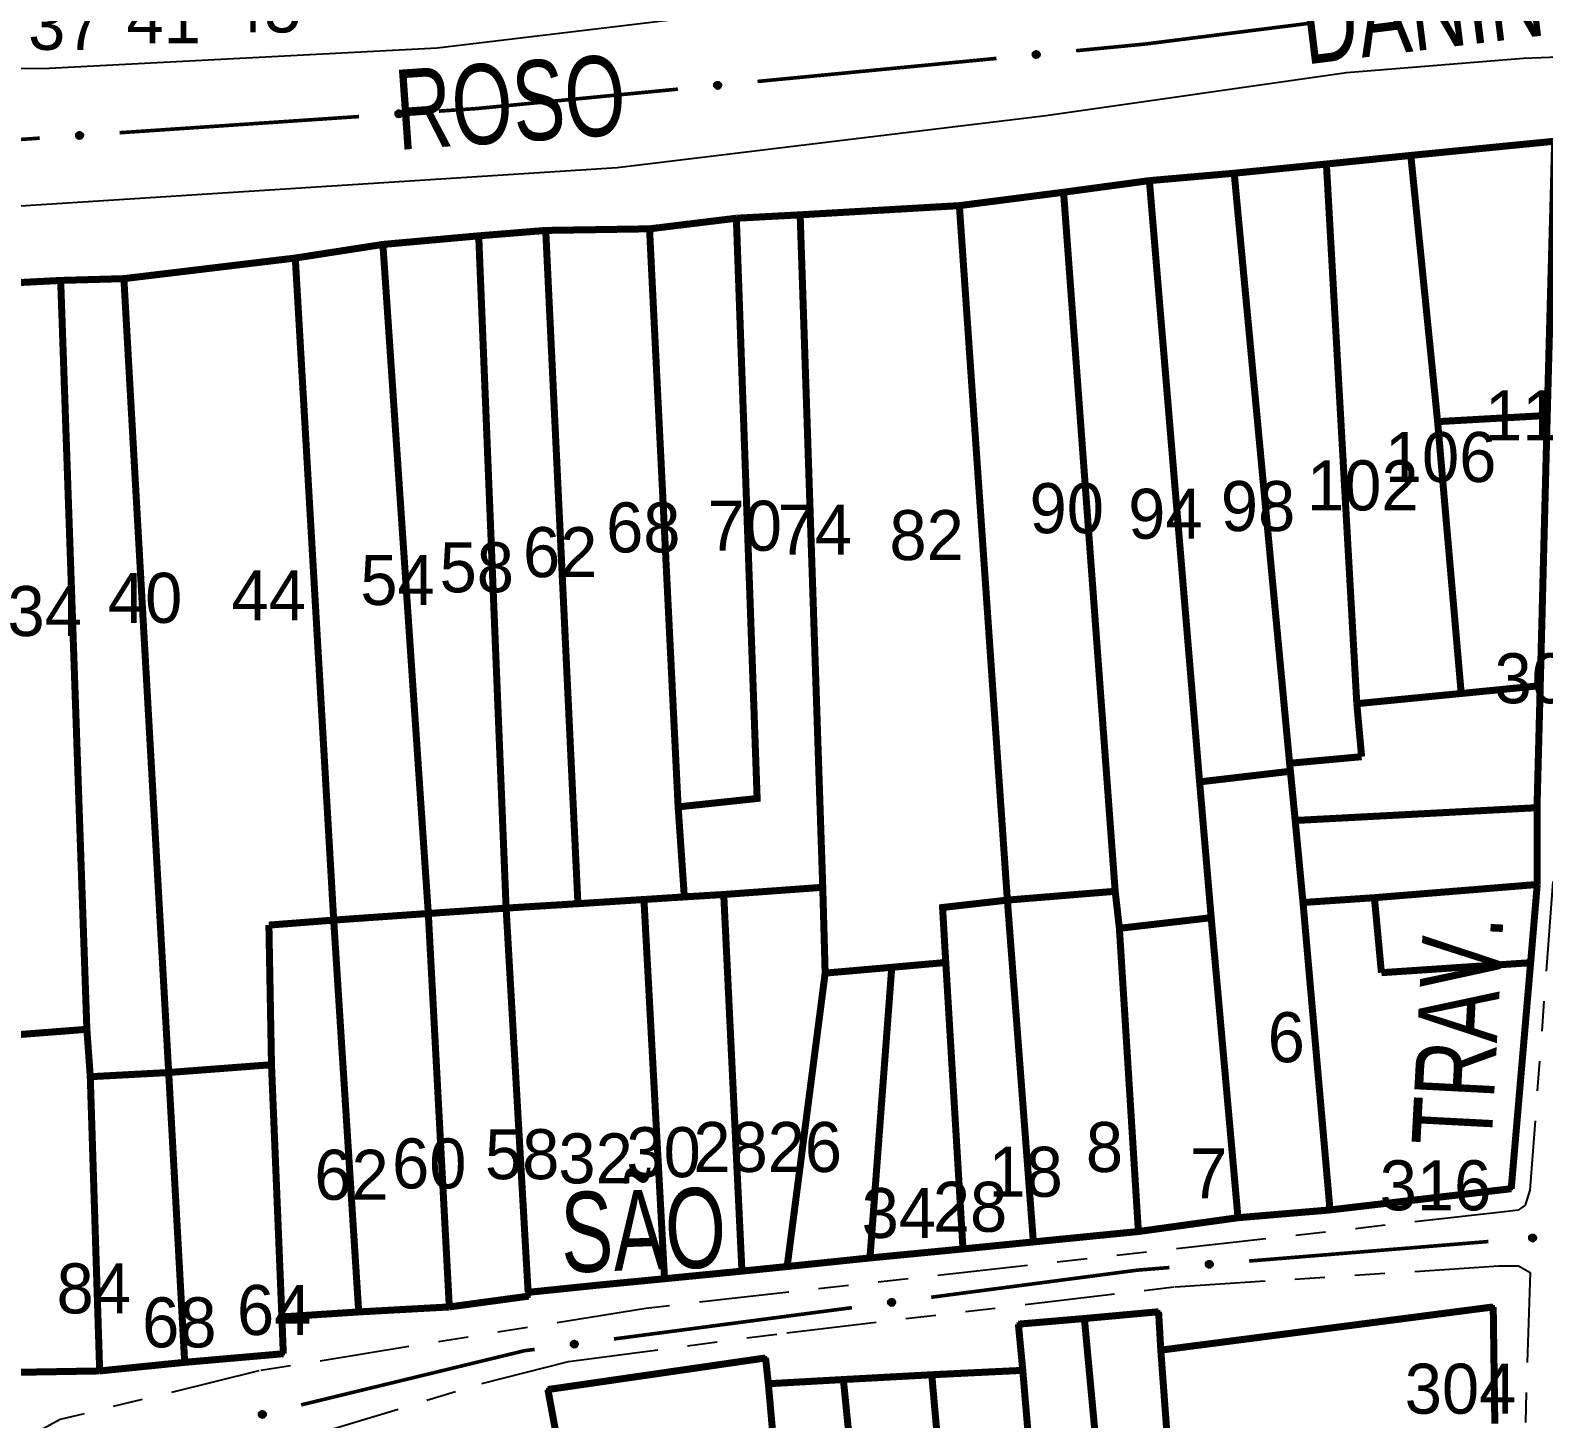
# Model space of a CAD drawing. Extents: x 202481 to 204056, y 4838981 to 4840330.
# Drawn here: x 203815.5 to 203891.1, y 4839517.2 to 4839586.7 of the extents above; entities that cross this region are included whole.
import ezdxf
from ezdxf.enums import TextEntityAlignment as Align

# ---------------------------------------------------------------- set-up
doc = ezdxf.new("R2010")
doc.units = 0
doc.header["$LTSCALE"] = 1.5
doc.header["$MEASUREMENT"] = 0
doc.linetypes.add('TRACO_25', pattern=[8, 3, -1, 1, -1, 1, -1])
for name, color, linetype in [('CD_MALHA_LOTES', 7, 'CONTINUOUS'), ('RU-QUADRA', 210, 'CONTINUOUS'), ('SV-EIXO-RUA-N-PAV', 6, 'CONTINUOUS'), ('SV-EIXO-RUA-PAV', 20, 'CONTINUOUS'), ('SV-RUA-NAO-PAV', 7, 'CONTINUOUS'), ('SV-RUA-PAVIM', 7, 'CONTINUOUS'), ('SV-TXT-RUA-N-PAV', 7, 'CONTINUOUS'), ('SV-TXT-RUA-PAV', 7, 'CONTINUOUS'), ('Th_NmrPort', 1, 'CONTINUOUS')]:
    doc.layers.add(name, color=color, linetype=linetype)
doc.styles.add('ARIAL', font='ARIAL.SHX')

msp = doc.modelspace()

# ---------------------------------------------------------------- linework, layer by layer
at = {"layer": 'CD_MALHA_LOTES', "linetype": 'Continuous', "const_width": 0.35, "flags": 128}
for points in [[(203884.5, 4839580.4), (203891.69, 4839581.11)], [(203891.69, 4839581.11), (203891.32, 4839567.4)], [(203880.28, 4839579.97), (203884.5, 4839580.4)], [(203885.84, 4839567.09), (203884.5, 4839580.4)], [(203871.43, 4839579.14), (203875.67, 4839579.51)], [(203875.67, 4839579.51), (203880.28, 4839579.97)], [(203878.44, 4839550.01), (203875.67, 4839579.51)], [(203881.8, 4839552.99), (203880.28, 4839579.97)], [(203867.14, 4839578.56), (203871.43, 4839579.14)], [(203873.94, 4839549.08), (203871.43, 4839579.14)], [(203861.93, 4839577.89), (203867.14, 4839578.56)], [(203869.72, 4839543.61), (203867.14, 4839578.56)], [(203846.44, 4839576.73), (203850.78, 4839577.26)], [(203847.87, 4839547.83), (203851.82, 4839548.25), (203850.78, 4839577.26)], [(203850.78, 4839577.26), (203853.97, 4839577.43)], [(203853.97, 4839577.43), (203861.93, 4839577.89)], [(203855.1, 4839543.81), (203853.97, 4839577.43)], [(203864.33, 4839543.17), (203861.93, 4839577.89)], [(203837.9, 4839576.38), (203841.25, 4839576.65)], [(203841.25, 4839576.65), (203846.44, 4839576.73)], [(203842.86, 4839542.99), (203841.25, 4839576.65)], [(203847.87, 4839547.83), (203846.44, 4839576.73)], [(203828.73, 4839575.27), (203833.11, 4839575.95)], [(203833.11, 4839575.95), (203837.9, 4839576.38)], [(203835.38, 4839542.5), (203833.11, 4839575.95)], [(203839.27, 4839542.77), (203837.9, 4839576.38)], [(203820.16, 4839574.24), (203828.73, 4839575.27)], [(203830.65, 4839542.17), (203828.73, 4839575.27)], [(203817, 4839574.15), (203820.16, 4839574.24)], [(203822.4, 4839534.55), (203820.16, 4839574.24)], [(203810.42, 4839573.81), (203817, 4839574.15)], [(203818.31, 4839536.71), (203817, 4839574.15)], [(203885.84, 4839567.09), (203891.32, 4839567.4)], [(203891.32, 4839567.4), (203890.97, 4839553.89)], [(203887.02, 4839553.5), (203885.84, 4839567.09)], [(203890.97, 4839553.89), (203887.02, 4839553.5)], [(203890.97, 4839553.89), (203890.81, 4839547.79)], [(203887.02, 4839553.5), (203881.8, 4839552.99)], [(203882.04, 4839550.34), (203881.8, 4839552.99)], [(203878.44, 4839550.01), (203882.04, 4839550.34)], [(203878.48, 4839549.61), (203878.44, 4839550.01)], [(203873.94, 4839549.08), (203878.48, 4839549.61)], [(203878.72, 4839547.15), (203878.48, 4839549.61)], [(203874.52, 4839542.29), (203873.94, 4839549.08)], [(203848.18, 4839543.33), (203847.87, 4839547.83)], [(203878.72, 4839547.15), (203890.81, 4839547.79)], [(203890.81, 4839547.79), (203890.82, 4839543.95)], [(203879.11, 4839543.05), (203878.72, 4839547.15)], [(203882.68, 4839543.29), (203890.82, 4839543.95)], [(203890.82, 4839543.95), (203890.49, 4839540.04)], [(203846.16, 4839543.2), (203842.86, 4839542.99)], [(203846.16, 4839543.2), (203848.18, 4839543.33)], [(203847.19, 4839524.24), (203846.16, 4839543.2)], [(203850.15, 4839543.45), (203848.18, 4839543.33)], [(203850.15, 4839543.45), (203855.1, 4839543.81)], [(203851.06, 4839524.62), (203850.15, 4839543.45)], [(203855.22, 4839539.52), (203855.1, 4839543.81)], [(203864.33, 4839543.17), (203869.72, 4839543.61)], [(203869.93, 4839541.76), (203869.72, 4839543.61)], [(203879.11, 4839543.05), (203882.68, 4839543.29)], [(203883.03, 4839539.54), (203882.68, 4839543.29)], [(203830.65, 4839542.17), (203835.38, 4839542.5)], [(203835.38, 4839542.5), (203839.27, 4839542.77)], [(203836.43, 4839522.83), (203835.38, 4839542.5)], [(203839.27, 4839542.77), (203842.86, 4839542.99)], [(203840.37, 4839523.56), (203839.27, 4839542.77)], [(203861.25, 4839540.05), (203861.09, 4839542.8), (203864.33, 4839543.17)], [(203865.63, 4839526.08), (203864.33, 4839543.17)], [(203880.46, 4839527.68), (203879.11, 4839543.05)], [(203827.41, 4839541.92), (203830.65, 4839542.17)], [(203827.54, 4839534.94), (203827.41, 4839541.92)], [(203831.9, 4839522.58), (203830.65, 4839542.17)], [(203869.93, 4839541.76), (203874.52, 4839542.29)], [(203870.88, 4839526.6), (203869.93, 4839541.76)], [(203875.86, 4839527.29), (203874.52, 4839542.29)], [(203853.32, 4839524.85), (203855.22, 4839539.52)], [(203858.55, 4839539.81), (203855.22, 4839539.52)], [(203857.46, 4839525.28), (203858.55, 4839539.81)], [(203858.55, 4839539.81), (203861.25, 4839540.05)], [(203862.11, 4839525.73), (203861.25, 4839540.05)], [(203890.49, 4839540.04), (203883.03, 4839539.54)], [(203890.49, 4839540.04), (203889.52, 4839528.74)], [(203813.8, 4839536.36), (203818.31, 4839536.71)], [(203818.48, 4839534.34), (203818.31, 4839536.71)], [(203822.4, 4839534.55), (203827.54, 4839534.94)], [(203828.06, 4839522.33), (203827.54, 4839534.94)], [(203818.48, 4839534.34), (203822.4, 4839534.55)], [(203818.95, 4839519.63), (203818.48, 4839534.34)], [(203823.2, 4839520.06), (203822.4, 4839534.55)], [(203889.52, 4839528.74), (203880.46, 4839527.68)], [(203875.86, 4839527.29), (203870.88, 4839526.6)], [(203880.46, 4839527.68), (203875.86, 4839527.29)], [(203870.88, 4839526.6), (203865.63, 4839526.08)], [(203865.63, 4839526.08), (203862.11, 4839525.73)], [(203857.46, 4839525.28), (203853.32, 4839524.85)], [(203862.11, 4839525.73), (203857.46, 4839525.28)], [(203851.06, 4839524.62), (203847.19, 4839524.24)], [(203853.32, 4839524.85), (203851.06, 4839524.62)], [(203843.87, 4839523.92), (203840.37, 4839523.56)], [(203840.37, 4839523.56), (203840.4, 4839523.37)], [(203847.19, 4839524.24), (203843.87, 4839523.92)], [(203836.43, 4839522.83), (203831.9, 4839522.58)], [(203840.4, 4839523.37), (203836.43, 4839522.83)], [(203872, 4839520.67), (203888.62, 4839522.83)], [(203888.62, 4839522.83), (203888.7, 4839517)], [(203831.9, 4839522.58), (203828.06, 4839522.33)], [(203828.06, 4839522.33), (203828.13, 4839520.49)], [(203864.88, 4839521.97), (203868.18, 4839522.25)], [(203868.18, 4839522.25), (203871.89, 4839522.59)], [(203869.55, 4839507.55), (203868.18, 4839522.25)], [(203871.89, 4839522.59), (203872, 4839520.67)], [(203865.1, 4839519.66), (203864.88, 4839521.97)], [(203828.13, 4839520.49), (203823.2, 4839520.06)], [(203872.41, 4839515.12), (203872, 4839520.67)], [(203823.2, 4839520.06), (203818.95, 4839519.63)], [(203852.24, 4839520.28), (203841.36, 4839518.7)], [(203852.38, 4839518.99), (203852.24, 4839520.28)], [(203818.95, 4839519.63), (203814.76, 4839519.56)], [(203852.38, 4839518.99), (203856.13, 4839519.2)], [(203853.17, 4839510.12), (203852.38, 4839518.99)], [(203856.13, 4839519.2), (203860.55, 4839519.44)], [(203857.94, 4839501.19), (203856.13, 4839519.2)], [(203860.55, 4839519.44), (203865.1, 4839519.66)], [(203862.12, 4839501.67), (203860.55, 4839519.44)], [(203866.57, 4839502.19), (203865.1, 4839519.66)], [(203841.36, 4839518.7), (203843.17, 4839508.87)]]:
    msp.add_lwpolyline(points, dxfattribs=at)
at = {"layer": 'RU-QUADRA', "linetype": 'Continuous', "const_width": 0.18, "flags": 128}
for points in [[(203810.42, 4839573.81), (203817, 4839574.15), (203820.16, 4839574.24), (203828.73, 4839575.27), (203833.11, 4839575.95), (203837.9, 4839576.38), (203841.25, 4839576.65), (203846.44, 4839576.73), (203850.78, 4839577.26), (203853.97, 4839577.43), (203861.93, 4839577.89), (203867.14, 4839578.56), (203871.43, 4839579.14), (203875.67, 4839579.51), (203880.28, 4839579.97), (203884.5, 4839580.4), (203891.69, 4839581.11)], [(203891.32, 4839567.4), (203890.97, 4839553.89), (203890.81, 4839547.79), (203890.82, 4839543.95), (203890.49, 4839540.04), (203889.52, 4839528.74), (203880.46, 4839527.68), (203875.86, 4839527.29), (203870.88, 4839526.6), (203865.63, 4839526.08), (203862.11, 4839525.73), (203857.46, 4839525.28), (203853.32, 4839524.85), (203851.06, 4839524.62), (203847.19, 4839524.24), (203843.87, 4839523.92), (203840.37, 4839523.56), (203840.4, 4839523.37), (203836.43, 4839522.83), (203831.9, 4839522.58), (203828.06, 4839522.33), (203828.13, 4839520.49), (203823.2, 4839520.06), (203818.95, 4839519.63), (203814.76, 4839519.56)], [(203888.7, 4839517), (203888.62, 4839522.83), (203872, 4839520.67), (203871.89, 4839522.59), (203868.18, 4839522.25), (203864.88, 4839521.97), (203865.1, 4839519.66), (203860.55, 4839519.44), (203856.13, 4839519.2), (203852.38, 4839518.99), (203852.24, 4839520.28), (203841.36, 4839518.7), (203843.17, 4839508.87)]]:
    msp.add_lwpolyline(points, dxfattribs=at)
at = {"layer": 'SV-EIXO-RUA-N-PAV', "const_width": 0.18}
for points in [[(203876.416953, 4839525.125213), (203888.377318, 4839526.099717)], [(203860.52417, 4839523.314944), (203870.438834, 4839524.618568)], [(203870.438834, 4839524.618568), (203870.83, 4839524.67)], [(203870.83, 4839524.67), (203872.430164, 4839524.800378)], [(203844.660707, 4839521.229144), (203856.558304, 4839522.793494)], [(203839.712832, 4839520.526631), (203840.18, 4839520.64)], [(203840.18, 4839520.64), (203840.694842, 4839520.707694)], [(203829.023094, 4839517.932502), (203839.712832, 4839520.526631)]]:
    msp.add_lwpolyline(points, dxfattribs=at)
at = {"layer": 'SV-EIXO-RUA-N-PAV'}
for points in [[(203890.438098, 4839526.378426), (203890.469321, 4839526.416071), (203890.503854, 4839526.442041), (203890.53889, 4839526.455411), (203890.572931, 4839526.459153), (203890.608187, 4839526.459058), (203890.643713, 4839526.451121), (203890.68119, 4839526.433577), (203890.719174, 4839526.402522), (203890.743452, 4839526.365398), (203890.758398, 4839526.33175), (203890.764343, 4839526.296479), (203890.763678, 4839526.26223), (203890.754212, 4839526.225601), (203890.736063, 4839526.187795), (203890.703911, 4839526.150357), (203890.669881, 4839526.125129), (203890.635653, 4839526.113087), (203890.600156, 4839526.107334), (203890.564163, 4839526.107862), (203890.529335, 4839526.115854), (203890.491303, 4839526.134197), (203890.454773, 4839526.166421), (203890.429223, 4839526.200073), (203890.416704, 4839526.234123), (203890.411827, 4839526.269198), (203890.411491, 4839526.304562), (203890.417984, 4839526.340605), (203890.438098, 4839526.378426)], [(203874.271413, 4839525.060844), (203874.302543, 4839525.098567), (203874.337011, 4839525.124622), (203874.372013, 4839525.138079), (203874.406045, 4839525.141905), (203874.441302, 4839525.141898), (203874.476847, 4839525.134049), (203874.514368, 4839525.116598), (203874.552428, 4839525.085637), (203874.576798, 4839525.048573), (203874.591827, 4839525.014963), (203874.59786, 4839524.979706), (203874.59728, 4839524.945456), (203874.587905, 4839524.908804), (203874.56985, 4839524.870953), (203874.537791, 4839524.833435), (203874.503824, 4839524.808123), (203874.469626, 4839524.795996), (203874.434143, 4839524.790155), (203874.398148, 4839524.790593), (203874.363301, 4839524.7985), (203874.325224, 4839524.816748), (203874.288613, 4839524.848881), (203874.262981, 4839524.88247), (203874.250377, 4839524.916489), (203874.245413, 4839524.951552), (203874.24499, 4839524.986914), (203874.251392, 4839525.022973), (203874.271413, 4839525.060844)], [(203858.384432, 4839523.144629), (203858.413659, 4839523.183844), (203858.446798, 4839523.211571), (203858.481093, 4839523.226741), (203858.514894, 4839523.232244), (203858.550108, 4839523.23398), (203858.585997, 4839523.227896), (203858.624335, 4839523.212321), (203858.663878, 4839523.183278), (203858.690051, 4839523.147465), (203858.706722, 4839523.114638), (203858.71449, 4839523.079722), (203858.715603, 4839523.045485), (203858.708051, 4839523.008415), (203858.691888, 4839522.969717), (203858.661722, 4839522.930661), (203858.629047, 4839522.903702), (203858.59549, 4839522.889899), (203858.56034, 4839522.882312), (203858.524367, 4839522.880972), (203858.489172, 4839522.887146), (203858.450239, 4839522.90349), (203858.412086, 4839522.933775), (203858.384825, 4839522.966056), (203858.370555, 4839522.999411), (203858.363864, 4839523.034185), (203858.361694, 4839523.069484), (203858.366307, 4839523.105815), (203858.384432, 4839523.144629)], [(203842.52097, 4839521.058829), (203842.550197, 4839521.098044), (203842.583335, 4839521.125771), (203842.61763, 4839521.140941), (203842.651431, 4839521.146444), (203842.686646, 4839521.14818), (203842.722535, 4839521.142096), (203842.760873, 4839521.126521), (203842.800416, 4839521.097478), (203842.826588, 4839521.061665), (203842.84326, 4839521.028838), (203842.851028, 4839520.993923), (203842.85214, 4839520.959685), (203842.844589, 4839520.922615), (203842.828425, 4839520.883917), (203842.798259, 4839520.844862), (203842.765585, 4839520.817902), (203842.732028, 4839520.8041), (203842.696877, 4839520.796513), (203842.660905, 4839520.795172), (203842.62571, 4839520.801346), (203842.586777, 4839520.81769), (203842.548623, 4839520.847975), (203842.521362, 4839520.880257), (203842.507092, 4839520.913611), (203842.500402, 4839520.948386), (203842.498232, 4839520.983684), (203842.502845, 4839521.020015), (203842.52097, 4839521.058829)], [(203826.913917, 4839517.533933), (203826.938775, 4839517.576053), (203826.968753, 4839517.607171), (203827.001225, 4839517.625928), (203827.034242, 4839517.635021), (203827.069068, 4839517.640519), (203827.105402, 4839517.638315), (203827.145188, 4839517.626937), (203827.187615, 4839517.602297), (203827.217473, 4839517.569494), (203827.237566, 4839517.538642), (203827.249029, 4839517.50476), (203827.253804, 4839517.470839), (203827.250267, 4839517.433172), (203827.238342, 4839517.392966), (203827.212534, 4839517.350903), (203827.182936, 4839517.320599), (203827.151051, 4839517.303281), (203827.116915, 4839517.291971), (203827.081293, 4839517.286784), (203827.045639, 4839517.289153), (203827.005179, 4839517.301232), (203826.964001, 4839517.327255), (203826.933439, 4839517.35643), (203826.915677, 4839517.388064), (203826.9053, 4839517.421922), (203826.899361, 4839517.456784), (203826.900055, 4839517.493401), (203826.913917, 4839517.533933)]]:
    msp.add_lwpolyline(points, close=True, dxfattribs=at)
for points in [[(203890.411491, 4839526.304562), (203890.743452, 4839526.365398)], [(203890.411827, 4839526.269198), (203890.758398, 4839526.33175)], [(203890.415349, 4839526.28827), (203890.745825, 4839526.34996)], [(203890.416704, 4839526.234123), (203890.764343, 4839526.296479)], [(203890.416889, 4839526.251435), (203890.759823, 4839526.311371)], [(203890.417984, 4839526.340605), (203890.719174, 4839526.402522)], [(203890.419464, 4839526.322815), (203890.726708, 4839526.384038)], [(203890.426484, 4839526.216605), (203890.761041, 4839526.278617)], [(203890.429021, 4839526.357789), (203890.696817, 4839526.415897)], [(203890.429223, 4839526.200073), (203890.763678, 4839526.26223)], [(203890.438098, 4839526.378426), (203890.68119, 4839526.433577)], [(203890.44424, 4839526.182419), (203890.754313, 4839526.242497)], [(203890.454773, 4839526.166421), (203890.754212, 4839526.225601)], [(203890.455939, 4839526.39824), (203890.655112, 4839526.441347)], [(203890.469321, 4839526.416071), (203890.643713, 4839526.451121)], [(203890.476745, 4839526.152136), (203890.742143, 4839526.205948)], [(203890.488942, 4839526.43096), (203890.617203, 4839526.453409)], [(203890.491303, 4839526.134197), (203890.736063, 4839526.187795)], [(203890.503854, 4839526.442041), (203890.608187, 4839526.459058)], [(203890.515622, 4839526.127831), (203890.71229, 4839526.168002)], [(203890.529335, 4839526.115854), (203890.703911, 4839526.150357)], [(203890.551026, 4839526.112833), (203890.680539, 4839526.13675)], [(203890.564163, 4839526.107862), (203890.669881, 4839526.125129)], [(203874.24499, 4839524.986914), (203874.576798, 4839525.048573)], [(203874.245413, 4839524.951552), (203874.591827, 4839525.014963)], [(203874.248887, 4839524.970632), (203874.57921, 4839525.033141)], [(203874.250377, 4839524.916489), (203874.59786, 4839524.979706)], [(203874.250519, 4839524.933801), (203874.593304, 4839524.994588)], [(203874.251392, 4839525.022973), (203874.552428, 4839525.085637)], [(203874.252917, 4839525.005187), (203874.560009, 4839525.067172)], [(203874.2602, 4839524.898995), (203874.594603, 4839524.961836)], [(203874.262387, 4839525.040185), (203874.530038, 4839525.098956)], [(203874.262981, 4839524.88247), (203874.59728, 4839524.945456)], [(203874.271413, 4839525.060844), (203874.514368, 4839525.116598)], [(203874.278041, 4839524.864853), (203874.587964, 4839524.9257)], [(203874.288613, 4839524.848881), (203874.587905, 4839524.908804)], [(203874.289204, 4839525.080703), (203874.488271, 4839525.124303)], [(203874.302543, 4839525.098567), (203874.476847, 4839525.134049)], [(203874.310621, 4839524.834651), (203874.575885, 4839524.889121)], [(203874.322127, 4839525.113504), (203874.450331, 4839525.136271)], [(203874.325224, 4839524.816748), (203874.56985, 4839524.870953)], [(203874.337011, 4839525.124622), (203874.441302, 4839525.141898)], [(203874.349558, 4839524.810442), (203874.546126, 4839524.851101)], [(203874.363301, 4839524.7985), (203874.537791, 4839524.833435)], [(203874.384999, 4839524.795532), (203874.514452, 4839524.81977)], [(203874.398148, 4839524.790593), (203874.503824, 4839524.808123)], [(203858.361694, 4839523.069484), (203858.690051, 4839523.147465)], [(203858.363864, 4839523.034185), (203858.706722, 4839523.114638)], [(203858.366307, 4839523.105815), (203858.663878, 4839523.183278)], [(203858.366392, 4839523.053415), (203858.693222, 4839523.132171)], [(203858.368709, 4839523.088126), (203858.672362, 4839523.165211)], [(203858.369842, 4839523.016709), (203858.709203, 4839523.09436)], [(203858.370555, 4839522.999411), (203858.71449, 4839523.079722)], [(203858.376438, 4839523.123549), (203858.640858, 4839523.195475)], [(203858.381231, 4839522.982424), (203858.71212, 4839523.061713)], [(203858.384432, 4839523.144629), (203858.624335, 4839523.212321)], [(203858.384825, 4839522.966056), (203858.715603, 4839523.045485)], [(203858.400738, 4839522.949205), (203858.707275, 4839523.025293)], [(203858.40122, 4839523.165343), (203858.597889, 4839523.218727)], [(203858.412086, 4839522.933775), (203858.708051, 4839523.008415)], [(203858.413659, 4839523.183844), (203858.585997, 4839523.227896)], [(203858.432482, 4839523.199731), (203858.559404, 4839523.228806)], [(203858.43477, 4839522.92065), (203858.697018, 4839522.988162)], [(203858.446798, 4839523.211571), (203858.550108, 4839523.23398)], [(203858.450239, 4839522.90349), (203858.691888, 4839522.969717)], [(203858.474855, 4839522.898395), (203858.669174, 4839522.948718)], [(203858.489172, 4839522.887146), (203858.661722, 4839522.930661)], [(203858.51099, 4839522.885255), (203858.639087, 4839522.91586)], [(203858.524367, 4839522.880972), (203858.629047, 4839522.903702)], [(203842.498232, 4839520.983684), (203842.826588, 4839521.061665)], [(203842.500402, 4839520.948386), (203842.84326, 4839521.028838)], [(203842.502845, 4839521.020015), (203842.800416, 4839521.097478)], [(203842.502929, 4839520.967615), (203842.829759, 4839521.046371)], [(203842.505247, 4839521.002326), (203842.8089, 4839521.079411)], [(203842.506379, 4839520.930909), (203842.845741, 4839521.00856)], [(203842.507092, 4839520.913611), (203842.851028, 4839520.993923)], [(203842.512975, 4839521.037749), (203842.777395, 4839521.109675)], [(203842.517769, 4839520.896624), (203842.848657, 4839520.975913)], [(203842.52097, 4839521.058829), (203842.760873, 4839521.126521)], [(203842.521362, 4839520.880257), (203842.85214, 4839520.959685)], [(203842.537275, 4839520.863406), (203842.843812, 4839520.939493)], [(203842.537758, 4839521.079543), (203842.734426, 4839521.132927)], [(203842.548623, 4839520.847975), (203842.844589, 4839520.922615)], [(203842.550197, 4839521.098044), (203842.722535, 4839521.142096)], [(203842.569019, 4839521.113931), (203842.695942, 4839521.143006)], [(203842.571308, 4839520.83485), (203842.833555, 4839520.902362)], [(203842.583335, 4839521.125771), (203842.686646, 4839521.14818)], [(203842.586777, 4839520.81769), (203842.828425, 4839520.883917)], [(203842.611393, 4839520.812595), (203842.805711, 4839520.862918)], [(203842.62571, 4839520.801346), (203842.798259, 4839520.844862)], [(203842.647527, 4839520.799455), (203842.775625, 4839520.83006)], [(203842.660905, 4839520.795172), (203842.765585, 4839520.817902)], [(203826.913917, 4839517.533933), (203827.145188, 4839517.626937)], [(203826.92839, 4839517.556326), (203827.118207, 4839517.630473)], [(203826.938775, 4839517.576053), (203827.105402, 4839517.638315)], [(203826.955787, 4839517.593866), (203827.078865, 4839517.63637)], [(203826.968753, 4839517.607171), (203827.069068, 4839517.640519)], [(203826.899361, 4839517.456784), (203827.217473, 4839517.569494)], [(203826.900055, 4839517.493401), (203827.187615, 4839517.602297)], [(203826.904338, 4839517.476071), (203827.197986, 4839517.585243)], [(203826.9053, 4839517.421922), (203827.237566, 4839517.538642)], [(203826.905753, 4839517.441311), (203827.222265, 4839517.554628)], [(203826.908227, 4839517.512118), (203827.16342, 4839517.611958)], [(203826.913115, 4839517.405186), (203827.242205, 4839517.518747)], [(203826.915677, 4839517.388064), (203827.249029, 4839517.50476)], [(203826.928112, 4839517.372318), (203827.248602, 4839517.4866)], [(203826.933439, 4839517.35643), (203827.253804, 4839517.470839)], [(203826.951065, 4839517.341381), (203827.247686, 4839517.449871)], [(203826.964001, 4839517.327255), (203827.250267, 4839517.433172)], [(203826.987961, 4839517.316636), (203827.241467, 4839517.411854)], [(203827.005179, 4839517.301232), (203827.238342, 4839517.392966)], [(203827.0302, 4839517.298803), (203827.218009, 4839517.369654)], [(203827.045639, 4839517.289153), (203827.212534, 4839517.350903)], [(203827.067534, 4839517.28961), (203827.191615, 4839517.333762)], [(203827.081293, 4839517.286784), (203827.182936, 4839517.320599)]]:
    msp.add_lwpolyline(points, dxfattribs=at)
at = {"layer": 'SV-EIXO-RUA-PAV', "const_width": 0.18}
for points in [[(203871.23, 4839585.97), (203879.680747, 4839587.038943)], [(203867.764185, 4839585.635535), (203870.750313, 4839585.923709)], [(203870.750313, 4839585.923709), (203871.23, 4839585.97)], [(203851.838174, 4839584.098605), (203863.782682, 4839585.251302)], [(203837.76, 4839582.74), (203847.856671, 4839583.714373)], [(203835.907816, 4839582.614619), (203836.905533, 4839582.682159)], [(203836.905533, 4839582.682159), (203837.76, 4839582.74)], [(203819.944351, 4839581.533981), (203831.91695, 4839582.34446)], [(203807.92, 4839580.72), (203815.953485, 4839581.263822)]]:
    msp.add_lwpolyline(points, dxfattribs=at)
at = {"layer": 'SV-EIXO-RUA-PAV'}
for points in [[(203865.619844, 4839585.539188), (203865.650407, 4839585.577371), (203865.684483, 4839585.603937), (203865.719281, 4839585.617914), (203865.753252, 4839585.622247), (203865.788505, 4839585.622766), (203865.824163, 4839585.615448), (203865.86194, 4839585.598558), (203865.900458, 4839585.568168), (203865.925378, 4839585.531472), (203865.940906, 4839585.498089), (203865.947464, 4839585.462926), (203865.947394, 4839585.428671), (203865.938567, 4839585.391883), (203865.921078, 4839585.353767), (203865.889582, 4839585.315776), (203865.855996, 4839585.28996), (203865.821983, 4839585.277325), (203865.786591, 4839585.270955), (203865.750594, 4839585.270857), (203865.715632, 4839585.278243), (203865.677287, 4839585.295921), (203865.640202, 4839585.327505), (203865.614071, 4839585.360709), (203865.600961, 4839585.394536), (203865.595475, 4839585.429521), (203865.594525, 4839585.464873), (203865.60039, 4839585.501023), (203865.619844, 4839585.539188)], [(203849.693832, 4839584.002259), (203849.724396, 4839584.040441), (203849.758471, 4839584.067007), (203849.79327, 4839584.080985), (203849.82724, 4839584.085318), (203849.862494, 4839584.085837), (203849.898151, 4839584.078518), (203849.935929, 4839584.061629), (203849.974446, 4839584.031238), (203849.999366, 4839583.994542), (203850.014895, 4839583.961159), (203850.021453, 4839583.925997), (203850.021383, 4839583.891742), (203850.012556, 4839583.854954), (203849.995066, 4839583.816837), (203849.96357, 4839583.778846), (203849.929984, 4839583.753031), (203849.895971, 4839583.740395), (203849.860579, 4839583.734026), (203849.824582, 4839583.733928), (203849.789621, 4839583.741313), (203849.751275, 4839583.758992), (203849.71419, 4839583.790575), (203849.68806, 4839583.823779), (203849.67495, 4839583.857606), (203849.669464, 4839583.892591), (203849.668514, 4839583.927943), (203849.674378, 4839583.964094), (203849.693832, 4839584.002259)], [(203833.761596, 4839582.579664), (203833.793239, 4839582.616957), (203833.828061, 4839582.642537), (203833.863245, 4839582.655513), (203833.897326, 4839582.658872), (203833.93258, 4839582.658382), (203833.968014, 4839582.650046), (203834.005292, 4839582.632083), (203834.042924, 4839582.600603), (203834.066784, 4839582.563209), (203834.081351, 4839582.529396), (203834.0869, 4839582.49406), (203834.08585, 4839582.459821), (203834.075975, 4839582.4233), (203834.057402, 4839582.3857), (203834.024831, 4839582.348626), (203833.990521, 4839582.323782), (203833.95616, 4839582.312124), (203833.9206, 4839582.30677), (203833.884615, 4839582.307702), (203833.84988, 4839582.316085), (203833.812056, 4839582.334853), (203833.775889, 4839582.367485), (203833.750719, 4839582.401423), (203833.738583, 4839582.435611), (203833.7341, 4839582.470739), (203833.734162, 4839582.506103), (203833.741058, 4839582.542071), (203833.761596, 4839582.579664)], [(203817.798131, 4839581.499027), (203817.829774, 4839581.536319), (203817.864596, 4839581.561899), (203817.89978, 4839581.574875), (203817.933861, 4839581.578235), (203817.969114, 4839581.577745), (203818.004548, 4839581.569409), (203818.041827, 4839581.551446), (203818.079459, 4839581.519965), (203818.103319, 4839581.482572), (203818.117886, 4839581.448758), (203818.123435, 4839581.413422), (203818.122385, 4839581.379183), (203818.112509, 4839581.342663), (203818.093936, 4839581.305063), (203818.061366, 4839581.267988), (203818.027056, 4839581.243144), (203817.992695, 4839581.231487), (203817.957135, 4839581.226133), (203817.92115, 4839581.227064), (203817.886414, 4839581.235448), (203817.84859, 4839581.254216), (203817.812424, 4839581.286848), (203817.787254, 4839581.320785), (203817.775117, 4839581.354974), (203817.770635, 4839581.390101), (203817.770696, 4839581.425466), (203817.777593, 4839581.461434), (203817.798131, 4839581.499027)]]:
    msp.add_lwpolyline(points, close=True, dxfattribs=at)
for points in [[(203865.594525, 4839585.464873), (203865.925378, 4839585.531472)], [(203865.595475, 4839585.429521), (203865.940906, 4839585.498089)], [(203865.598665, 4839585.448651), (203865.928019, 4839585.516077)], [(203865.60039, 4839585.501023), (203865.900458, 4839585.568168)], [(203865.600846, 4839585.411848), (203865.942686, 4839585.477738)], [(203865.600961, 4839585.394536), (203865.947464, 4839585.462926)], [(203865.602179, 4839585.483262), (203865.908313, 4839585.549818)], [(203865.611045, 4839585.37719), (203865.944474, 4839585.44501)], [(203865.611126, 4839585.518397), (203865.877872, 4839585.581152)], [(203865.614071, 4839585.360709), (203865.947394, 4839585.428671)], [(203865.619844, 4839585.539188), (203865.86194, 4839585.598558)], [(203865.629393, 4839585.343318), (203865.938374, 4839585.408779)], [(203865.637337, 4839585.55931), (203865.835731, 4839585.605873)], [(203865.640202, 4839585.327505), (203865.938567, 4839585.391883)], [(203865.650407, 4839585.577371), (203865.824163, 4839585.615448)], [(203865.662419, 4839585.313605), (203865.926842, 4839585.372023)], [(203865.669767, 4839585.592599), (203865.797617, 4839585.617275)], [(203865.677287, 4839585.295921), (203865.921078, 4839585.353767)], [(203865.684483, 4839585.603937), (203865.788505, 4839585.622766)], [(203865.701713, 4839585.28998), (203865.897652, 4839585.333564)], [(203865.715632, 4839585.278243), (203865.889582, 4839585.315776)], [(203865.737372, 4839585.2756), (203865.86645, 4839585.301765)], [(203865.750594, 4839585.270857), (203865.855996, 4839585.28996)], [(203849.668514, 4839583.927943), (203849.999366, 4839583.994542)], [(203849.669464, 4839583.892591), (203850.014895, 4839583.961159)], [(203849.672653, 4839583.911721), (203850.002007, 4839583.979148)], [(203849.674378, 4839583.964094), (203849.974446, 4839584.031238)], [(203849.674834, 4839583.874919), (203850.016674, 4839583.940808)], [(203849.67495, 4839583.857606), (203850.021453, 4839583.925997)], [(203849.676168, 4839583.946332), (203849.982301, 4839584.012888)], [(203849.685033, 4839583.84026), (203850.018462, 4839583.90808)], [(203849.685115, 4839583.981467), (203849.95186, 4839584.044222)], [(203849.68806, 4839583.823779), (203850.021383, 4839583.891742)], [(203849.693832, 4839584.002259), (203849.935929, 4839584.061629)], [(203849.703381, 4839583.806389), (203850.012362, 4839583.871849)], [(203849.711325, 4839584.022381), (203849.909719, 4839584.068944)], [(203849.71419, 4839583.790575), (203850.012556, 4839583.854954)], [(203849.724396, 4839584.040441), (203849.898151, 4839584.078518)], [(203849.736408, 4839583.776675), (203850.00083, 4839583.835094)], [(203849.743755, 4839584.055669), (203849.871606, 4839584.080345)], [(203849.751275, 4839583.758992), (203849.995066, 4839583.816837)], [(203849.758471, 4839584.067007), (203849.862494, 4839584.085837)], [(203849.775701, 4839583.75305), (203849.971641, 4839583.796634)], [(203849.789621, 4839583.741313), (203849.96357, 4839583.778846)], [(203849.81136, 4839583.73867), (203849.940438, 4839583.764835)], [(203849.824582, 4839583.733928), (203849.929984, 4839583.753031)], [(203833.7341, 4839582.470739), (203834.081351, 4839582.529396)], [(203833.734162, 4839582.506103), (203834.066784, 4839582.563209)], [(203833.737836, 4839582.48977), (203834.068984, 4839582.547746)], [(203833.738583, 4839582.435611), (203834.0869, 4839582.49406)], [(203833.738962, 4839582.45292), (203834.082548, 4839582.509002)], [(203833.741058, 4839582.542071), (203834.042924, 4839582.600603)], [(203833.742339, 4839582.524266), (203834.050251, 4839582.582036)], [(203833.748166, 4839582.417984), (203834.083398, 4839582.476236)], [(203833.750719, 4839582.401423), (203834.08585, 4839582.459821)], [(203833.752287, 4839582.55913), (203834.020719, 4839582.614228)], [(203833.761596, 4839582.579664), (203834.005292, 4839582.632083)], [(203833.765537, 4839582.383601), (203834.076265, 4839582.440194)], [(203833.775889, 4839582.367485), (203834.075975, 4839582.4233)], [(203833.779658, 4839582.599277), (203833.979303, 4839582.640145)], [(203833.793239, 4839582.616957), (203833.968014, 4839582.650046)], [(203833.7977, 4839582.352955), (203834.063685, 4839582.403784)], [(203833.812056, 4839582.334853), (203834.057402, 4839582.3857)], [(203833.813027, 4839582.631624), (203833.941531, 4839582.652632)], [(203833.828061, 4839582.642537), (203833.93258, 4839582.658382)], [(203833.836301, 4839582.328215), (203834.033408, 4839582.366176)], [(203833.84988, 4839582.316085), (203834.024831, 4839582.348626)], [(203833.871534, 4839582.312821), (203834.001308, 4839582.335282)], [(203833.884615, 4839582.307702), (203833.990521, 4839582.323782)], [(203817.770635, 4839581.390101), (203818.117886, 4839581.448758)], [(203817.770696, 4839581.425466), (203818.103319, 4839581.482572)], [(203817.77437, 4839581.409132), (203818.105519, 4839581.467108)], [(203817.775117, 4839581.354974), (203818.123435, 4839581.413422)], [(203817.775497, 4839581.372282), (203818.119083, 4839581.428364)], [(203817.777593, 4839581.461434), (203818.079459, 4839581.519965)], [(203817.778873, 4839581.443628), (203818.086786, 4839581.501399)], [(203817.7847, 4839581.337346), (203818.119933, 4839581.395599)], [(203817.787254, 4839581.320785), (203818.122385, 4839581.379183)], [(203817.788822, 4839581.478493), (203818.057254, 4839581.533591)], [(203817.798131, 4839581.499027), (203818.041827, 4839581.551446)], [(203817.802072, 4839581.302964), (203818.112799, 4839581.359557)], [(203817.812424, 4839581.286848), (203818.112509, 4839581.342663)], [(203817.816192, 4839581.51864), (203818.015837, 4839581.559508)], [(203817.829774, 4839581.536319), (203818.004548, 4839581.569409)], [(203817.834235, 4839581.272317), (203818.10022, 4839581.323147)], [(203817.84859, 4839581.254216), (203818.093936, 4839581.305063)], [(203817.849562, 4839581.550987), (203817.978066, 4839581.571995)], [(203817.864596, 4839581.561899), (203817.969114, 4839581.577745)], [(203817.872836, 4839581.247578), (203818.069942, 4839581.285538)], [(203817.886414, 4839581.235448), (203818.061366, 4839581.267988)], [(203817.908069, 4839581.232183), (203818.037843, 4839581.254645)], [(203817.92115, 4839581.227064), (203818.027056, 4839581.243144)]]:
    msp.add_lwpolyline(points, dxfattribs=at)
at = {"layer": 'SV-RUA-NAO-PAV', "linetype": 'TRACO_25'}
for points in [[(203891.6, 4839544.1, 4.79), (203890.45, 4839528.66, 4.92), (203890.22, 4839527.91, 4.92), (203889.86, 4839527.67, 4.92), (203889.18, 4839527.58, 4.92), (203846.26, 4839522.76, 4.63), (203826.91, 4839519.63, 4.61), (203816.98, 4839517.2, 4.61), (203815.42, 4839516.36, 4.61)], [(203802.42, 4839512.13, 4.92), (203816.18, 4839513.54, 4.81), (203829.56, 4839516.42, 4.91), (203838.06, 4839519, 4.91), (203842.39, 4839520.1, 4.91), (203853.3, 4839521.54, 5.09), (203872.72, 4839523.84, 3.79), (203888.9, 4839524.88, 3.68), (203889.89, 4839524.89, 3.68), (203890.46, 4839524.55, 3.68), (203889.97, 4839508.68, 4.29), (203890.14, 4839487.95, 4.27), (203889.86, 4839474.93, 4.29), (203889.49, 4839465.81, 4.38), (203888.7, 4839465.08, 4.38), (203888.6, 4839465.03, 4.38), (203887.68, 4839464.85, 4.38), (203872.65, 4839463.68, 4.38), (203859.32, 4839462.31, 4.38), (203851.69, 4839461.47, 4.54)]]:
    msp.add_polyline3d(points, dxfattribs=at)
at = {"layer": 'SV-RUA-PAVIM', "linetype": 'Continuous'}
for points in [[(203902.81, 4839732.98, 11.51), (203900.12, 4839676.46, 9.39), (203899.67, 4839636.41, 7.32), (203901.58, 4839611.77, 6.12), (203902.18, 4839597.94, 5.62), (203901.33, 4839596.49, 5.53), (203899.95, 4839595.45, 5.46), (203896.35, 4839594.32, 5.42), (203867.08, 4839589.53, 4.75), (203835.82, 4839585.76, 4.89), (203816.43, 4839584.74, 4.9), (203810.97, 4839584.7, 4.9), (203781.12, 4839586.21, 4.96), (203780.26, 4839586.67, 4.96), (203779.85, 4839588.37, 4.96)], [(203757.43, 4839580.93, 5.6), (203776, 4839580.47, 4.96), (203793.85, 4839579.31, 4.8), (203806.19, 4839578.28, 4.8), (203812.13, 4839577.7, 4.77), (203844.82, 4839579.79, 4.79), (203866.25, 4839582.39, 4.66), (203881.29, 4839584.54, 4.54), (203890.13, 4839585.26, 4.54), (203892.77, 4839585.37, 4.54)]]:
    msp.add_polyline3d(points, dxfattribs=at)

# ---------------------------------------------------------------- texts
at = {"layer": 'SV-TXT-RUA-N-PAV', "style": 'ARIAL', "width": 0.7}
for s, rotation, p in [('TRAV.', 87, (203888.53, 4839530.8)), ('SÃO', 2, (203842.07, 4839524.54))]:
    msp.add_text(s, height=4, rotation=rotation, dxfattribs=at).set_placement(p)
at = {"layer": 'SV-TXT-RUA-PAV', "style": 'ARIAL', "width": 0.7}
for s, rotation, p in [('DANIN', 7, (203879.25, 4839584.94)), ('ROSO', 4, (203833.87, 4839580.67))]:
    msp.add_text(s, height=4, rotation=rotation, dxfattribs=at).set_placement(p)
at = {"layer": 'Th_NmrPort', "color": 1}
for s, p in [('45', (203825.31344, 4839587.797437)), ('37', (203815.37344, 4839586.927437)), ('41', (203820.29344, 4839587.257437)), ('112', (203888.210485, 4839567.403478)), ('106', (203883.200485, 4839565.323478)), ('102', (203879.310485, 4839563.903478)), ('90', (203865.440485, 4839562.763478)), ('98', (203875.003044, 4839562.869884)), ('68', (203844.267858, 4839561.803958)), ('70', (203849.34344, 4839561.887437)), ('94', (203870.370485, 4839562.483478)), ('74', (203852.84344, 4839561.697437)), ('82', (203858.43344, 4839561.417437)), ('62', (203840.11344, 4839560.567437)), ('58', (203835.94344, 4839559.807437)), ('54', (203831.980485, 4839559.173478)), ('40', (203819.362248, 4839558.281441)), ('44', (203825.540485, 4839558.413478)), ('34', (203814.342248, 4839557.621441)), ('308', (203888.683044, 4839554.259884)), ('6', (203877.343061, 4839536.315854)), ('28', (203848.63344, 4839530.827437)), ('26', (203852.34344, 4839530.827437)), ('8', (203868.253061, 4839530.825854)), ('60', (203833.567858, 4839530.003958)), ('58', (203838.21344, 4839530.467437)), ('32', (203841.88344, 4839530.257437)), ('30', (203845.28344, 4839530.567437)), ('62', (203829.68344, 4839529.437437)), ('18', (203863.38344, 4839529.587437)), ('7', (203873.463061, 4839529.505854)), ('316', (203882.943221, 4839528.911893)), ('28', (203860.60344, 4839527.837437)), ('34', (203857.04344, 4839527.527437)), ('84', (203816.79344, 4839523.757437)), ('64', (203825.81344, 4839522.677437)), ('68', (203821.07344, 4839522.057437)), ('304', (203884.196086, 4839518.742474))]:
    msp.add_text(s, height=2.5, dxfattribs=at).set_placement(p, align=Align.MIDDLE_LEFT)

doc.saveas('drawing.dxf')
